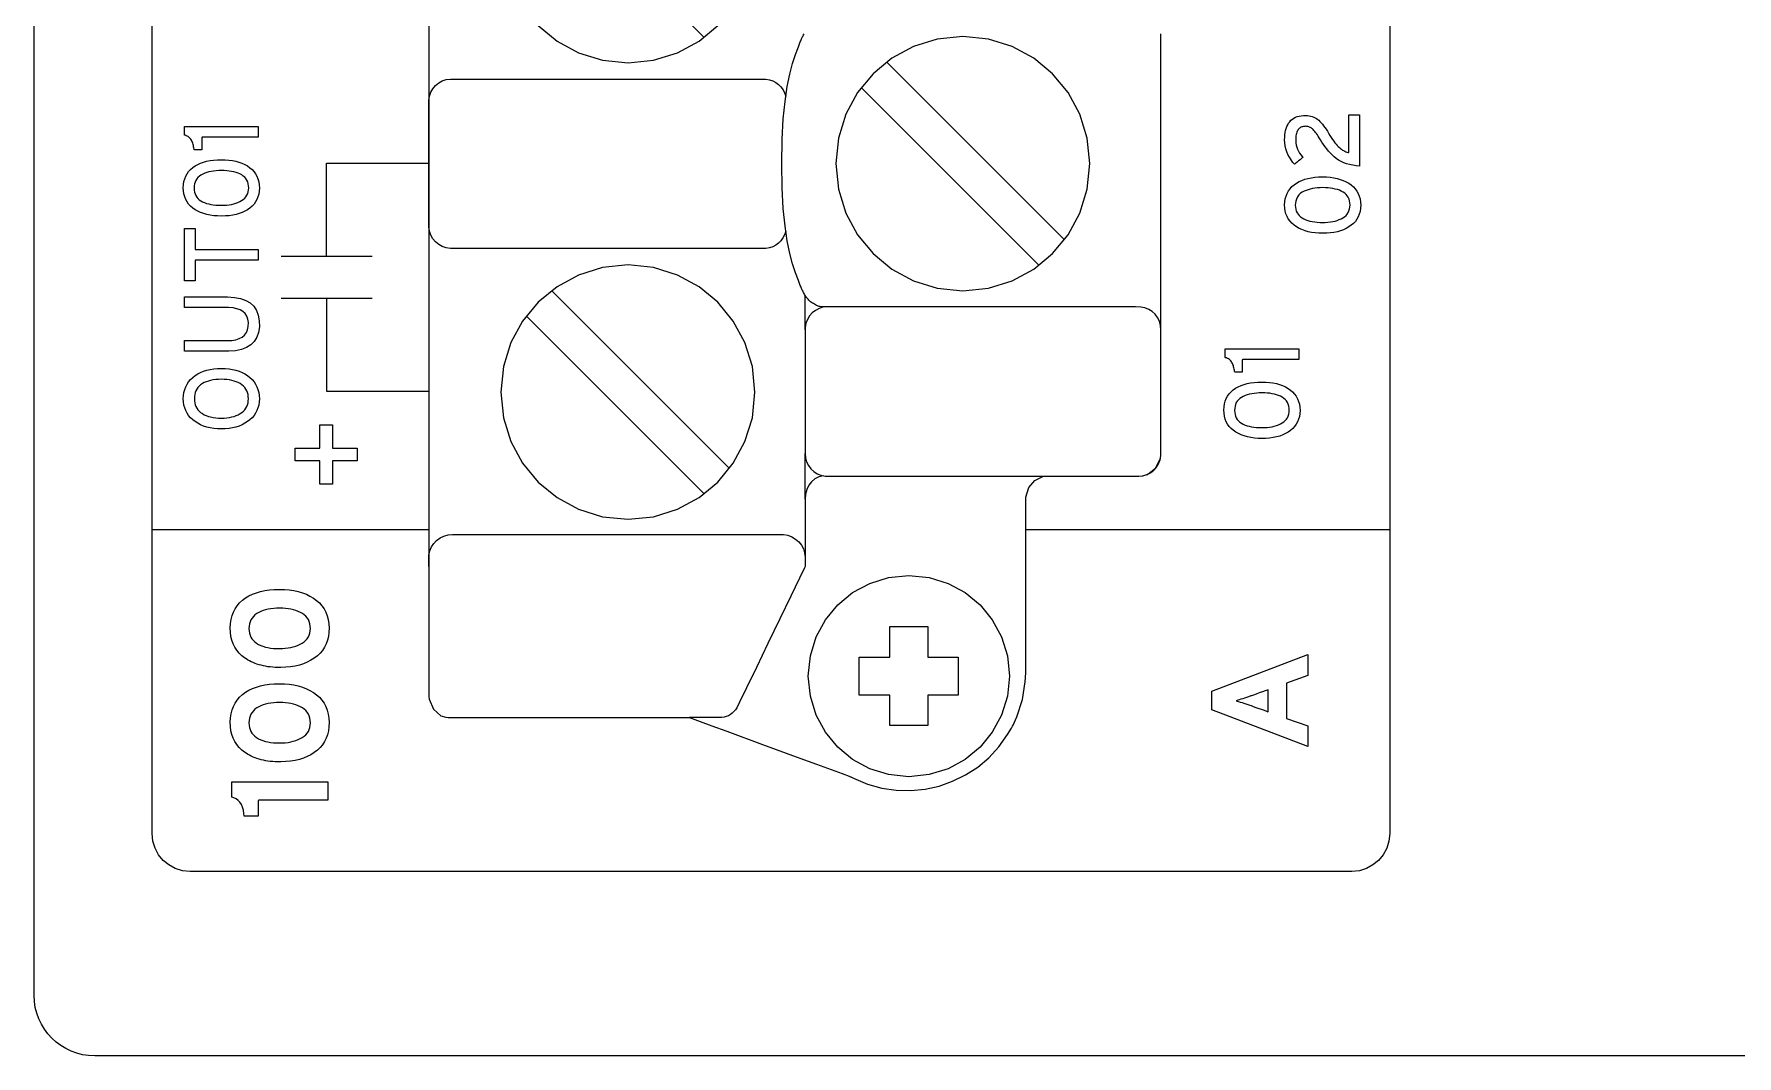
# Model space of a CAD drawing. Extents: x 1 to 47.7, y 0.2 to 35.
# Drawn here: x 31.778 to 34.021, y 2.26 to 3.605 of the extents above; entities that cross this region are included whole.
import ezdxf

# ---------------------------------------------------------------- set-up
doc = ezdxf.new("R2010")
doc.units = 0
doc.header["$MEASUREMENT"] = 0
doc.layers.add('8_0_____DWG', color=7, linetype='CONTINUOUS')

msp = doc.modelspace()

# ---------------------------------------------------------------- linework, layer by layer
at = {"layer": '8_0_____DWG'}
for points in [[(32.6606, 3.6008), (32.4263, 3.8351)], [(32.298, 3.7197), (32.298, 3.6032), (32.298, 3.4921), (32.298, 3.3868), (32.298, 3.2877), (32.298, 3.1953), (32.298, 3.11), (32.298, 3.0702), (32.298, 3.0323), (32.298, 2.9964), (32.298, 2.9626), (32.298, 2.9309), (32.298, 2.9013), (32.298, 2.874), (32.298, 2.849), (32.298, 2.8263), (32.298, 2.806), (32.298, 2.7882), (32.298, 2.7728), (32.298, 2.7601), (32.298, 2.7499), (32.298, 2.7424), (32.298, 2.7377), (32.298, 2.7352), (32.298, 2.7333), (32.2985, 2.7296), (32.3039, 2.7165), (32.3139, 2.708), (32.3201, 2.706), (32.3234, 2.7056), (32.3276, 2.7056), (32.3332, 2.7056), (32.3411, 2.7056), (32.363, 2.7056), (32.3913, 2.7056), (32.4244, 2.7056), (32.4975, 2.7056), (32.5338, 2.7056), (32.5676, 2.7056), (32.5971, 2.7056), (32.6204, 2.7056), (32.6291, 2.7056), (32.6357, 2.7056), (32.6398, 2.7056), (32.6412, 2.7056), (32.6421, 2.7053), (32.6449, 2.7043), (32.6551, 2.7005), (32.6707, 2.6947), (32.6905, 2.6875), (32.7375, 2.6702), (32.7864, 2.6522), (32.8086, 2.644), (32.8276, 2.637), (32.8422, 2.6317), (32.8513, 2.6283), (32.8533, 2.6276), (32.8536, 2.6275), (32.8573, 2.6256), (32.8757, 2.6179), (32.8945, 2.6127), (32.9136, 2.6099), (32.9327, 2.6095), (32.9516, 2.6113), (32.97, 2.6154), (32.9878, 2.6217), (33.0048, 2.63), (33.0208, 2.6404), (33.0355, 2.6527), (33.0487, 2.667), (33.0602, 2.6831), (33.0653, 2.6918), (33.0666, 2.6944), (33.0673, 2.6957), (33.0722, 2.7066), (33.0796, 2.7291), (33.0835, 2.7525), (33.0841, 2.7644), (33.0841, 2.7683), (33.0841, 2.7765), (33.0841, 2.791), (33.0841, 2.8104), (33.0841, 2.8335), (33.0841, 2.8588), (33.0841, 2.9114), (33.0841, 2.936), (33.0841, 2.9577), (33.0841, 2.9753), (33.0841, 2.9875), (33.0841, 2.9929), (33.0842, 2.9958), (33.088, 3.0082), (33.0961, 3.0177), (33.1075, 3.0232), (33.1097, 3.0232), (33.1157, 3.0232), (33.1249, 3.0232), (33.1366, 3.0232), (33.1932, 3.0232), (33.2063, 3.0232), (33.2175, 3.0232), (33.2261, 3.0232), (33.2315, 3.0232), (33.2373, 3.0235), (33.2443, 3.0255), (33.2554, 3.0341), (33.2615, 3.0471), (33.262, 3.0509), (33.2621, 3.0528), (33.2621, 3.0552), (33.2621, 3.06), (33.2621, 3.0675), (33.2621, 3.0776), (33.2621, 3.0904), (33.2621, 3.1058), (33.2621, 3.1236), (33.2621, 3.1439), (33.2621, 3.1666), (33.2621, 3.1916), (33.2621, 3.2189), (33.2621, 3.2485), (33.2621, 3.2802), (33.2621, 3.314), (33.2621, 3.3499), (33.2621, 3.3878), (33.2621, 3.4276), (33.2621, 3.5129), (33.2621, 3.6054)], [(33.5634, 3.6619), (33.5634, 3.581), (33.5634, 3.5028), (33.5634, 3.4271), (33.5634, 3.3541), (33.5634, 3.2839), (33.5634, 3.2165), (33.5634, 3.1519), (33.5634, 3.0903), (33.5634, 3.0317), (33.5634, 2.9761), (33.5634, 2.9236), (33.5634, 2.8744), (33.5634, 2.8284), (33.5634, 2.8066), (33.5634, 2.7857), (33.5634, 2.7656), (33.5634, 2.7463), (33.5634, 2.728), (33.5634, 2.7105), (33.5634, 2.6938), (33.5634, 2.6781), (33.5634, 2.6632), (33.5634, 2.6493), (33.5634, 2.6362), (33.5634, 2.6241), (33.5634, 2.6129), (33.5634, 2.6027), (33.5634, 2.5933), (33.5634, 2.5849), (33.5634, 2.5775), (33.5634, 2.5711), (33.5634, 2.5656), (33.5634, 2.5611), (33.5634, 2.5575), (33.5634, 2.555), (33.5634, 2.5535), (33.5634, 2.553), (33.5624, 2.5429), (33.5595, 2.5335), (33.5549, 2.525), (33.5488, 2.5176), (33.5414, 2.5115), (33.5329, 2.5069), (33.5235, 2.504), (33.5134, 2.503), (33.5123, 2.503), (33.509, 2.503), (33.5036, 2.503), (33.4962, 2.503), (33.4869, 2.503), (33.4756, 2.503), (33.4625, 2.503), (33.4477, 2.503), (33.4312, 2.503), (33.413, 2.503), (33.3934, 2.503), (33.3722, 2.503), (33.3497, 2.503), (33.3258, 2.503), (33.3007, 2.503), (33.2744, 2.503), (33.2469, 2.503), (33.2184, 2.503), (33.1889, 2.503), (33.1586, 2.503), (33.0953, 2.503), (33.0293, 2.503), (32.961, 2.503), (32.8911, 2.503), (32.7484, 2.503), (32.6057, 2.503), (32.5358, 2.503), (32.4675, 2.503), (32.4015, 2.503), (32.3383, 2.503), (32.3079, 2.503), (32.2784, 2.503), (32.2499, 2.503), (32.2225, 2.503), (32.1962, 2.503), (32.171, 2.503), (32.1471, 2.503), (32.1246, 2.503), (32.1035, 2.503), (32.0838, 2.503), (32.0657, 2.503), (32.0492, 2.503), (32.0343, 2.503), (32.0212, 2.503), (32.01, 2.503), (32.0006, 2.503), (31.9932, 2.503), (31.9878, 2.503), (31.9845, 2.503), (31.9834, 2.503), (31.9733, 2.504), (31.9639, 2.5069), (31.9555, 2.5115), (31.9481, 2.5176), (31.942, 2.525), (31.9373, 2.5335), (31.9344, 2.5429), (31.9334, 2.553), (31.9334, 2.5535), (31.9334, 2.555), (31.9334, 2.5575), (31.9334, 2.5611), (31.9334, 2.5656), (31.9334, 2.5711), (31.9334, 2.5775), (31.9334, 2.5849), (31.9334, 2.5933), (31.9334, 2.6027), (31.9334, 2.6129), (31.9334, 2.6241), (31.9334, 2.6362), (31.9334, 2.6493), (31.9334, 2.6632), (31.9334, 2.6781), (31.9334, 2.6938), (31.9334, 2.7105), (31.9334, 2.728), (31.9334, 2.7463), (31.9334, 2.7656), (31.9334, 2.7857), (31.9334, 2.8066), (31.9334, 2.8284), (31.9334, 2.8744), (31.9334, 2.9236), (31.9334, 2.9761), (31.9334, 3.0317), (31.9334, 3.0903), (31.9334, 3.1519), (31.9334, 3.2165), (31.9334, 3.2839), (31.9334, 3.3541), (31.9334, 3.4271), (31.9334, 3.5028), (31.9334, 3.581), (31.9334, 3.6619)], [(34.0387, 2.2602), (33.9524, 2.2602), (33.8672, 2.2602), (33.7831, 2.2602), (33.7, 2.2602), (33.6182, 2.2602), (33.5376, 2.2602), (33.4583, 2.2602), (33.3804, 2.2602), (33.3038, 2.2602), (33.2286, 2.2602), (33.1549, 2.2602), (33.0827, 2.2602), (33.0121, 2.2602), (32.9431, 2.2602), (32.8757, 2.2602), (32.8101, 2.2602), (32.7462, 2.2602), (32.6842, 2.2602), (32.624, 2.2602), (32.5657, 2.2602), (32.5093, 2.2602), (32.4549, 2.2602), (32.4026, 2.2602), (32.3523, 2.2602), (32.3042, 2.2602), (32.281, 2.2602), (32.2583, 2.2602), (32.2362, 2.2602), (32.2146, 2.2602), (32.1937, 2.2602), (32.1732, 2.2602), (32.1534, 2.2602), (32.1342, 2.2602), (32.1155, 2.2602), (32.0975, 2.2602), (32.08, 2.2602), (32.0632, 2.2602), (32.047, 2.2602), (32.0314, 2.2602), (32.0164, 2.2602), (32.0021, 2.2602), (31.9884, 2.2602), (31.9753, 2.2602), (31.9629, 2.2602), (31.9512, 2.2602), (31.9401, 2.2602), (31.9298, 2.2602), (31.92, 2.2602), (31.911, 2.2602), (31.9027, 2.2602), (31.895, 2.2602), (31.8881, 2.2602), (31.8818, 2.2602), (31.8763, 2.2602), (31.8715, 2.2602), (31.8674, 2.2602), (31.864, 2.2602), (31.8614, 2.2602), (31.8595, 2.2602), (31.8584, 2.2602), (31.858, 2.2602), (31.8498, 2.2606), (31.8419, 2.2618), (31.8342, 2.2638), (31.8269, 2.2665), (31.8199, 2.2699), (31.8133, 2.2739), (31.8071, 2.2785), (31.8014, 2.2836), (31.7963, 2.2893), (31.7917, 2.2955), (31.7877, 2.3021), (31.7843, 2.3091), (31.7816, 2.3164), (31.7796, 2.3241), (31.7784, 2.332), (31.778, 2.3402), (31.778, 2.341), (31.778, 2.3433), (31.778, 2.3472), (31.778, 2.3526), (31.778, 2.3595), (31.778, 2.3679), (31.778, 2.3778), (31.778, 2.3892), (31.778, 2.4021), (31.778, 2.4164), (31.778, 2.4321), (31.778, 2.4493), (31.778, 2.4679), (31.778, 2.4879), (31.778, 2.5093), (31.778, 2.5321), (31.778, 2.5563), (31.778, 2.5818), (31.778, 2.6086), (31.778, 2.6368), (31.778, 2.6663), (31.778, 2.6972), (31.778, 2.7293), (31.778, 2.7627), (31.778, 2.7973), (31.778, 2.8332), (31.778, 2.8704), (31.778, 2.9088), (31.778, 2.9484), (31.778, 2.9893), (31.778, 3.0313), (31.778, 3.0745), (31.778, 3.1189), (31.778, 3.1645), (31.778, 3.2112), (31.778, 3.259), (31.778, 3.308), (31.778, 3.3581), (31.778, 3.4093), (31.778, 3.4615), (31.778, 3.5149), (31.778, 3.5693), (31.778, 3.6247)], [(32.442, 3.6163), (32.4668, 3.5959), (32.4952, 3.5804), (32.5266, 3.5707), (32.5603, 3.5673), (32.594, 3.5707), (32.6254, 3.5804), (32.6538, 3.5959), (32.6785, 3.6163)], [(32.8226, 3.246), (32.8211, 3.246), (32.8195, 3.2461), (32.8179, 3.2461), (32.8163, 3.2462), (32.8148, 3.2463), (32.8133, 3.2465), (32.8119, 3.2467), (32.8107, 3.247), (32.8096, 3.2474), (32.8083, 3.248), (32.8071, 3.2487), (32.8058, 3.2495), (32.8045, 3.2503), (32.8033, 3.2511), (32.802, 3.2519), (32.8007, 3.2528), (32.7995, 3.2536), (32.7983, 3.2548), (32.7973, 3.2561), (32.7963, 3.2574), (32.7953, 3.2586), (32.7945, 3.2599), (32.7937, 3.2611), (32.7929, 3.2623), (32.7922, 3.2636), (32.7915, 3.2648), (32.7909, 3.266), (32.7904, 3.2671), (32.7898, 3.2681), (32.7893, 3.2692), (32.7888, 3.2703), (32.7883, 3.2715), (32.7877, 3.2728), (32.7871, 3.2743), (32.7846, 3.2807), (32.7808, 3.2909), (32.777, 3.3027), (32.7733, 3.3165), (32.77, 3.3329), (32.7671, 3.3524), (32.7648, 3.3754), (32.7633, 3.4026), (32.7628, 3.4345), (32.7633, 3.4664), (32.7648, 3.4936), (32.7671, 3.5166), (32.77, 3.5361), (32.7733, 3.5525), (32.777, 3.5663), (32.7808, 3.5781), (32.7846, 3.5883), (32.7871, 3.5947), (32.7877, 3.5962), (32.7883, 3.5975), (32.7888, 3.5987), (32.7893, 3.5998), (32.7898, 3.6009), (32.7904, 3.6019), (32.7909, 3.603), (32.7915, 3.6042), (32.7922, 3.6054)], [(33.135, 3.3342), (32.9007, 3.5684)], [(32.7679, 3.3454), (32.7664, 3.341), (32.7643, 3.3369), (32.7616, 3.3332), (32.7584, 3.33), (32.7548, 3.3273), (32.7508, 3.3253), (32.7464, 3.3238), (32.7418, 3.3231), (32.7343, 3.323), (32.702, 3.323), (32.648, 3.323), (32.5803, 3.323), (32.5073, 3.323), (32.4373, 3.323), (32.3785, 3.323), (32.3391, 3.323), (32.3264, 3.323), (32.3208, 3.3237), (32.3156, 3.3255), (32.3109, 3.3281), (32.3068, 3.3315), (32.3033, 3.3357), (32.3006, 3.3405), (32.2988, 3.3457), (32.298, 3.3514), (32.298, 3.3563), (32.298, 3.3705), (32.298, 3.3928), (32.298, 3.42), (32.298, 3.4489), (32.298, 3.4761), (32.298, 3.4984), (32.298, 3.5126), (32.298, 3.5176), (32.2988, 3.5232), (32.3006, 3.5285), (32.3033, 3.5332), (32.3068, 3.5374), (32.3109, 3.5408), (32.3156, 3.5434), (32.3208, 3.5452), (32.3264, 3.5459), (32.3391, 3.5459), (32.3785, 3.5459), (32.4373, 3.5459), (32.5073, 3.5459), (32.5803, 3.5459), (32.648, 3.5459), (32.702, 3.5459), (32.7343, 3.5459), (32.7418, 3.5458), (32.7464, 3.5451), (32.7508, 3.5436), (32.7549, 3.5415), (32.7585, 3.5388), (32.7617, 3.5356), (32.7644, 3.5318), (32.7665, 3.5277), (32.7679, 3.5232)], [(33.1016, 3.3007), (32.8673, 3.535)], [(32.1633, 3.3127), (32.1633, 3.4352), (32.298, 3.4352)], [(31.9904, 3.3217), (32.0733, 3.3217), (32.0733, 3.3076), (31.9904, 3.3076), (31.9904, 3.2802), (31.9761, 3.2802), (31.9761, 3.3492), (31.9904, 3.3492), (31.9904, 3.3217)], [(32.1033, 3.3127), (32.2233, 3.3127)], [(32.1033, 3.2577), (32.2233, 3.2577)], [(32.1633, 3.2577), (32.1633, 3.1352), (32.298, 3.1352)], [(32.694, 3.0335), (32.4597, 3.2678)], [(32.7934, 3.216), (32.7934, 3.2616)], [(32.6606, 3.0001), (32.4263, 3.2344)], [(32.1711, 3.0601), (32.2035, 3.0601), (32.2035, 3.0436), (32.1711, 3.0436), (32.1711, 3.0129), (32.1545, 3.0129), (32.1545, 3.0436), (32.122, 3.0436), (32.122, 3.0601), (32.1545, 3.0601), (32.1545, 3.0909), (32.1711, 3.0909), (32.1711, 3.0601)], [(32.7934, 3.0076), (32.7934, 3.0532)], [(32.8176, 3.0238), (32.8116, 3.0224), (32.8063, 3.0198), (32.8018, 3.016), (32.7982, 3.0113), (32.7956, 3.0058), (32.7939, 2.9997), (32.7934, 2.9931), (32.7934, 2.9888), (32.7934, 2.9779), (32.7934, 2.963), (32.7934, 2.9467), (32.7934, 2.9318), (32.7934, 2.9209), (32.7934, 2.9166)], [(32.7934, 2.9931), (32.7934, 3.0076)], [(31.9334, 2.953), (32.298, 2.953)], [(32.298, 2.9042), (32.298, 2.9047), (32.298, 2.906), (32.298, 2.9078), (32.298, 2.9099), (32.298, 2.9121), (32.298, 2.914), (32.298, 2.9156), (32.298, 2.9165), (32.2981, 2.9195), (32.2992, 2.925), (32.3013, 2.9302), (32.3043, 2.9348), (32.3082, 2.9388), (32.3127, 2.9421), (32.3178, 2.9445), (32.3233, 2.9461), (32.3293, 2.9466), (32.3458, 2.9466), (32.3899, 2.9466), (32.453, 2.9466), (32.5266, 2.9466), (32.6024, 2.9466), (32.6718, 2.9466), (32.7264, 2.9466), (32.7577, 2.9466), (32.7651, 2.9465), (32.7708, 2.9454), (32.7762, 2.9434), (32.781, 2.9405), (32.7852, 2.9369), (32.7886, 2.9325), (32.7912, 2.9277), (32.7928, 2.9223), (32.7934, 2.9166), (32.7934, 2.9161), (32.7934, 2.9149), (32.7934, 2.9131), (32.7934, 2.911), (32.7934, 2.9088), (32.7934, 2.9068), (32.7934, 2.9053), (32.7934, 2.9044), (32.7925, 2.9024), (32.786, 2.8889), (32.7746, 2.8655), (32.7603, 2.8357), (32.7445, 2.8032), (32.7293, 2.7716), (32.7162, 2.7445), (32.7071, 2.7256), (32.7036, 2.7185), (32.7018, 2.7158), (32.6998, 2.7135), (32.6976, 2.7114), (32.6951, 2.7095), (32.6925, 2.708), (32.6897, 2.7069), (32.6868, 2.7061), (32.6837, 2.7057), (32.6818, 2.7056), (32.6788, 2.7056), (32.6736, 2.7056), (32.6671, 2.7056), (32.6599, 2.7056), (32.6529, 2.7056), (32.6469, 2.7056), (32.6428, 2.7056), (32.6412, 2.7056)], [(33.0841, 2.953), (33.5634, 2.953)], [(32.9052, 2.7352), (32.8649, 2.7352), (32.8649, 2.7852), (32.9052, 2.7852), (32.9052, 2.8253), (32.9552, 2.8253), (32.9552, 2.7852), (32.9951, 2.7852), (32.9951, 2.7352), (32.9552, 2.7352), (32.9552, 2.6951), (32.9052, 2.6951), (32.9052, 2.7352)], [(33.4555, 2.7607), (33.4274, 2.7507), (33.4274, 2.7045), (33.4555, 2.6946), (33.4555, 2.6675), (33.3292, 2.7159), (33.3292, 2.7404), (33.4555, 2.7885), (33.4555, 2.7607)]]:
    msp.add_lwpolyline(points, dxfattribs=at)
for points in [[(33.0013, 3.2671), (33.035, 3.2705), (33.0664, 3.2803), (33.0948, 3.2957), (33.1195, 3.3162), (33.1399, 3.341), (33.1553, 3.3694), (33.165, 3.4008), (33.1684, 3.4346), (33.165, 3.4683), (33.1553, 3.4997), (33.1399, 3.5281), (33.1195, 3.5528), (33.0948, 3.5733), (33.0664, 3.5887), (33.035, 3.5984), (33.0013, 3.6018), (32.9676, 3.5984), (32.9362, 3.5887), (32.9078, 3.5733), (32.883, 3.5528), (32.8625, 3.5281), (32.847, 3.4997), (32.8373, 3.4683), (32.8339, 3.4346), (32.8373, 3.4008), (32.847, 3.3694), (32.8625, 3.341), (32.883, 3.3162), (32.9078, 3.2957), (32.9362, 3.2803), (32.9676, 3.2705)], [(33.5238, 3.4314), (33.5191, 3.4318), (33.5147, 3.4325), (33.5105, 3.4333), (33.5065, 3.4345), (33.5028, 3.4358), (33.4994, 3.4374), (33.4961, 3.4392), (33.4931, 3.4412), (33.4904, 3.4435), (33.4878, 3.446), (33.4853, 3.4485), (33.4829, 3.4511), (33.4806, 3.4539), (33.4784, 3.4567), (33.4762, 3.4597), (33.4742, 3.4627), (33.4723, 3.4658), (33.4707, 3.4686), (33.4694, 3.4706), (33.4682, 3.4725), (33.467, 3.4742), (33.4659, 3.4757), (33.4648, 3.4771), (33.4637, 3.4784), (33.4627, 3.4794), (33.4617, 3.4803), (33.4607, 3.481), (33.4598, 3.4816), (33.4588, 3.4822), (33.4578, 3.4826), (33.4567, 3.483), (33.4557, 3.4833), (33.4546, 3.4835), (33.4535, 3.4836), (33.4524, 3.4837), (33.4511, 3.4836), (33.4498, 3.4835), (33.4486, 3.4832), (33.4475, 3.4829), (33.4465, 3.4824), (33.4455, 3.4818), (33.4445, 3.4811), (33.4437, 3.4804), (33.4429, 3.4795), (33.4422, 3.4784), (33.4415, 3.4772), (33.441, 3.4759), (33.4405, 3.4744), (33.4401, 3.4728), (33.4399, 3.471), (33.4397, 3.4691), (33.4396, 3.467), (33.4396, 3.4646), (33.4398, 3.4618), (33.4403, 3.459), (33.4411, 3.4563), (33.442, 3.4537), (33.4432, 3.4511), (33.4447, 3.4486), (33.4464, 3.4462), (33.4483, 3.4439), (33.4491, 3.4428), (33.4483, 3.4421), (33.447, 3.441), (33.4453, 3.4396), (33.4434, 3.4381), (33.4416, 3.4366), (33.4399, 3.4353), (33.4388, 3.4343), (33.4382, 3.4339), (33.436, 3.4363), (33.4335, 3.4396), (33.4313, 3.443), (33.4294, 3.4466), (33.4279, 3.4502), (33.4267, 3.454), (33.4258, 3.4579), (33.4252, 3.4619), (33.425, 3.466), (33.4251, 3.4694), (33.4254, 3.4725), (33.4258, 3.4755), (33.4263, 3.4783), (33.4271, 3.4809), (33.428, 3.4834), (33.4291, 3.4857), (33.4303, 3.4879), (33.4317, 3.4898), (33.4334, 3.4916), (33.4352, 3.4932), (33.4372, 3.4945), (33.4394, 3.4956), (33.4417, 3.4965), (33.4443, 3.4972), (33.447, 3.4977), (33.4499, 3.498), (33.4527, 3.498), (33.455, 3.4979), (33.4573, 3.4976), (33.4594, 3.4972), (33.4615, 3.4966), (33.4634, 3.4959), (33.4652, 3.495), (33.467, 3.494), (33.4686, 3.4929), (33.4701, 3.4916), (33.4716, 3.4901), (33.4732, 3.4884), (33.4748, 3.4865), (33.4764, 3.4845), (33.478, 3.4823), (33.4796, 3.4799), (33.4813, 3.4774), (33.4829, 3.4747), (33.4847, 3.4718), (33.4864, 3.4691), (33.4881, 3.4665), (33.4897, 3.4642), (33.4913, 3.4621), (33.4928, 3.4602), (33.4943, 3.4585), (33.4957, 3.457), (33.4971, 3.4557), (33.4984, 3.4545), (33.4998, 3.4535), (33.5012, 3.4525), (33.5027, 3.4517), (33.5041, 3.4509), (33.5056, 3.4503), (33.5071, 3.4498), (33.5086, 3.4493), (33.5097, 3.4493), (33.5097, 3.4522), (33.5097, 3.4578), (33.5097, 3.4652), (33.5097, 3.4736), (33.5097, 3.482), (33.5097, 3.4895), (33.5097, 3.4954), (33.5097, 3.4986), (33.5098, 3.499), (33.5108, 3.499), (33.5125, 3.499), (33.5147, 3.499), (33.5171, 3.499), (33.5195, 3.499), (33.5215, 3.499), (33.523, 3.499), (33.5237, 3.499), (33.5238, 3.4975), (33.5238, 3.4918), (33.5238, 3.483), (33.5238, 3.4722), (33.5238, 3.4607), (33.5238, 3.4497), (33.5238, 3.4404), (33.5238, 3.4339)], [(32.0733, 3.4694), (32.0704, 3.4694), (32.0629, 3.4694), (32.052, 3.4694), (32.0393, 3.4694), (32.0263, 3.4694), (32.0143, 3.4694), (32.0049, 3.4694), (31.9995, 3.4694), (31.9988, 3.4692), (31.9988, 3.468), (31.9988, 3.4659), (31.9988, 3.4632), (31.9988, 3.4603), (31.9988, 3.4574), (31.9988, 3.455), (31.9988, 3.4533), (31.9988, 3.4527), (31.9984, 3.4527), (31.9974, 3.4527), (31.9959, 3.4527), (31.9942, 3.4527), (31.9924, 3.4527), (31.9908, 3.4527), (31.9896, 3.4527), (31.9888, 3.4527), (31.9887, 3.4535), (31.9885, 3.4552), (31.9882, 3.4568), (31.9879, 3.4584), (31.9875, 3.4599), (31.987, 3.4614), (31.9865, 3.4628), (31.9859, 3.4641), (31.9853, 3.4654), (31.9846, 3.4666), (31.9838, 3.4677), (31.9829, 3.4686), (31.9819, 3.4695), (31.9808, 3.4703), (31.9796, 3.4709), (31.9783, 3.4714), (31.9769, 3.4719), (31.9761, 3.4722), (31.9761, 3.473), (31.9761, 3.4744), (31.9761, 3.4763), (31.9761, 3.4783), (31.9761, 3.4802), (31.9761, 3.4819), (31.9761, 3.483), (31.9761, 3.4835), (31.9798, 3.4835), (31.9897, 3.4835), (32.0039, 3.4835), (32.0204, 3.4835), (32.0374, 3.4835), (32.053, 3.4835), (32.0653, 3.4835), (32.0723, 3.4835), (32.0733, 3.4833), (32.0733, 3.4823), (32.0733, 3.4805), (32.0733, 3.4783), (32.0733, 3.4758), (32.0733, 3.4734), (32.0733, 3.4713), (32.0733, 3.4699)], [(32.0245, 3.4398), (32.0297, 3.4396), (32.0346, 3.4393), (32.0393, 3.4386), (32.0437, 3.4377), (32.0479, 3.4365), (32.0518, 3.4351), (32.0556, 3.4334), (32.059, 3.4315), (32.0623, 3.4292), (32.0651, 3.4268), (32.0677, 3.424), (32.0698, 3.4211), (32.0715, 3.4179), (32.0729, 3.4144), (32.0739, 3.4107), (32.0746, 3.4067), (32.0749, 3.4025), (32.0746, 3.3984), (32.074, 3.3944), (32.0729, 3.3908), (32.0716, 3.3873), (32.0698, 3.3842), (32.0677, 3.3812), (32.0652, 3.3785), (32.0624, 3.3761), (32.0592, 3.3739), (32.0558, 3.3719), (32.0521, 3.3702), (32.0482, 3.3688), (32.044, 3.3676), (32.0396, 3.3667), (32.0349, 3.3661), (32.03, 3.3657), (32.0248, 3.3655), (32.0196, 3.3657), (32.0147, 3.3661), (32.01, 3.3667), (32.0056, 3.3676), (32.0014, 3.3688), (31.9974, 3.3703), (31.9937, 3.372), (31.9902, 3.374), (31.987, 3.3762), (31.9841, 3.3787), (31.9816, 3.3814), (31.9795, 3.3844), (31.9777, 3.3876), (31.9764, 3.391), (31.9754, 3.3947), (31.9748, 3.3986), (31.9746, 3.4028), (31.9748, 3.407), (31.9754, 3.4109), (31.9764, 3.4146), (31.9778, 3.4181), (31.9795, 3.4213), (31.9816, 3.4242), (31.9841, 3.4269), (31.9869, 3.4294), (31.9901, 3.4316), (31.9935, 3.4335), (31.9972, 3.4352), (32.0011, 3.4366), (32.0053, 3.4377), (32.0098, 3.4386), (32.0144, 3.4393), (32.0194, 3.4397)], [(32.0248, 3.4256), (32.0212, 3.4255), (32.0177, 3.4253), (32.0144, 3.4249), (32.0112, 3.4244), (32.0082, 3.4237), (32.0054, 3.4229), (32.0027, 3.422), (32.0001, 3.4209), (31.9978, 3.4196), (31.9957, 3.4182), (31.9938, 3.4165), (31.9923, 3.4147), (31.991, 3.4126), (31.99, 3.4104), (31.9893, 3.408), (31.9888, 3.4053), (31.9887, 3.4025), (31.9888, 3.3998), (31.9893, 3.3972), (31.99, 3.3948), (31.991, 3.3926), (31.9922, 3.3906), (31.9938, 3.3888), (31.9956, 3.3871), (31.9976, 3.3857), (32, 3.3844), (32.0025, 3.3833), (32.0051, 3.3823), (32.008, 3.3815), (32.0109, 3.3809), (32.0141, 3.3804), (32.0174, 3.38), (32.0209, 3.3798), (32.0245, 3.3798), (32.0281, 3.3798), (32.0316, 3.3801), (32.0349, 3.3804), (32.038, 3.381), (32.041, 3.3817), (32.0438, 3.3825), (32.0465, 3.3835), (32.049, 3.3847), (32.0514, 3.3859), (32.0535, 3.3874), (32.0554, 3.389), (32.057, 3.3909), (32.0583, 3.3929), (32.0594, 3.3951), (32.0601, 3.3975), (32.0606, 3.4), (32.0608, 3.4028), (32.0606, 3.4056), (32.0601, 3.4082), (32.0594, 3.4106), (32.0584, 3.4129), (32.0571, 3.4149), (32.0555, 3.4167), (32.0536, 3.4183), (32.0515, 3.4198), (32.0491, 3.421), (32.0466, 3.4221), (32.044, 3.423), (32.0412, 3.4238), (32.0382, 3.4244), (32.0351, 3.4249), (32.0318, 3.4253), (32.0284, 3.4255)], [(33.475, 3.4172), (33.4801, 3.4171), (33.4851, 3.4167), (33.4897, 3.416), (33.4942, 3.4151), (33.4983, 3.4139), (33.5023, 3.4125), (33.506, 3.4108), (33.5095, 3.4089), (33.5127, 3.4066), (33.5156, 3.4042), (33.5181, 3.4014), (33.5203, 3.3985), (33.522, 3.3953), (33.5234, 3.3918), (33.5244, 3.3881), (33.5251, 3.3841), (33.5253, 3.3799), (33.5251, 3.3758), (33.5244, 3.3718), (33.5234, 3.3682), (33.522, 3.3647), (33.5203, 3.3616), (33.5182, 3.3586), (33.5157, 3.3559), (33.5128, 3.3535), (33.5097, 3.3513), (33.5062, 3.3493), (33.5026, 3.3476), (33.4986, 3.3462), (33.4945, 3.345), (33.49, 3.3441), (33.4854, 3.3435), (33.4804, 3.3431), (33.4753, 3.3429), (33.4701, 3.3431), (33.4652, 3.3435), (33.4605, 3.3441), (33.4561, 3.345), (33.4519, 3.3462), (33.4479, 3.3477), (33.4442, 3.3494), (33.4407, 3.3514), (33.4375, 3.3536), (33.4346, 3.3561), (33.4321, 3.3588), (33.4299, 3.3618), (33.4282, 3.365), (33.4268, 3.3684), (33.4259, 3.3721), (33.4252, 3.376), (33.425, 3.3802), (33.4253, 3.3844), (33.4259, 3.3883), (33.4269, 3.392), (33.4282, 3.3955), (33.43, 3.3987), (33.4321, 3.4016), (33.4345, 3.4043), (33.4374, 3.4068), (33.4406, 3.409), (33.444, 3.4109), (33.4477, 3.4126), (33.4516, 3.414), (33.4558, 3.4151), (33.4602, 3.416), (33.4649, 3.4167), (33.4698, 3.4171)], [(33.4753, 3.403), (33.4717, 3.4029), (33.4682, 3.4027), (33.4649, 3.4023), (33.4617, 3.4018), (33.4587, 3.4011), (33.4559, 3.4003), (33.4532, 3.3994), (33.4506, 3.3983), (33.4482, 3.397), (33.4461, 3.3956), (33.4443, 3.3939), (33.4427, 3.3921), (33.4415, 3.39), (33.4405, 3.3878), (33.4397, 3.3854), (33.4393, 3.3827), (33.4391, 3.3799), (33.4393, 3.3772), (33.4397, 3.3746), (33.4404, 3.3722), (33.4414, 3.37), (33.4427, 3.368), (33.4442, 3.3662), (33.446, 3.3645), (33.4481, 3.3631), (33.4504, 3.3618), (33.4529, 3.3607), (33.4556, 3.3597), (33.4584, 3.3589), (33.4614, 3.3583), (33.4646, 3.3578), (33.4679, 3.3574), (33.4714, 3.3572), (33.475, 3.3572), (33.4786, 3.3572), (33.482, 3.3575), (33.4853, 3.3579), (33.4885, 3.3584), (33.4914, 3.3591), (33.4943, 3.3599), (33.4969, 3.3609), (33.4994, 3.3621), (33.5018, 3.3633), (33.504, 3.3648), (33.5059, 3.3664), (33.5075, 3.3683), (33.5088, 3.3703), (33.5098, 3.3725), (33.5106, 3.3749), (33.511, 3.3774), (33.5112, 3.3802), (33.511, 3.383), (33.5106, 3.3856), (33.5099, 3.388), (33.5088, 3.3903), (33.5075, 3.3923), (33.506, 3.3941), (33.5041, 3.3957), (33.5019, 3.3972), (33.4996, 3.3984), (33.4971, 3.3995), (33.4945, 3.4004), (33.4917, 3.4012), (33.4887, 3.4018), (33.4856, 3.4023), (33.4823, 3.4027), (33.4789, 3.4029)], [(32.5603, 2.9665), (32.594, 2.9699), (32.6254, 2.9797), (32.6538, 2.9951), (32.6785, 3.0155), (32.6989, 3.0403), (32.7143, 3.0687), (32.724, 3.1002), (32.7274, 3.1339), (32.724, 3.1676), (32.7143, 3.199), (32.6989, 3.2274), (32.6785, 3.2522), (32.6538, 3.2726), (32.6254, 3.288), (32.594, 3.2978), (32.5603, 3.3012), (32.5266, 3.2978), (32.4952, 3.288), (32.4668, 3.2726), (32.442, 3.2522), (32.4215, 3.2274), (32.406, 3.199), (32.3963, 3.1676), (32.3929, 3.1339), (32.3963, 3.1002), (32.406, 3.0687), (32.4215, 3.0403), (32.442, 3.0155), (32.4668, 2.9951), (32.4952, 2.9797), (32.5266, 2.9699)], [(32.0328, 3.2592), (32.0419, 3.2586), (32.0499, 3.2571), (32.0568, 3.2546), (32.0626, 3.2512), (32.0673, 3.2468), (32.0708, 3.2414), (32.0733, 3.2351), (32.0746, 3.2278), (32.0747, 3.2198), (32.0736, 3.2125), (32.0713, 3.2061), (32.0679, 3.2006), (32.0635, 3.1962), (32.0579, 3.1926), (32.0511, 3.19), (32.0433, 3.1884), (32.0344, 3.1877), (32.0311, 3.1876), (32.0261, 3.1876), (32.0184, 3.1876), (32.0092, 3.1876), (31.9994, 3.1876), (31.9901, 3.1876), (31.9825, 3.1876), (31.9775, 3.1876), (31.9761, 3.1877), (31.9761, 3.1884), (31.9761, 3.1899), (31.9761, 3.1921), (31.9761, 3.1944), (31.9761, 3.1969), (31.9761, 3.1991), (31.9761, 3.2007), (31.9761, 3.2017), (31.9769, 3.2017), (31.9812, 3.2017), (31.9884, 3.2017), (31.9973, 3.2017), (32.007, 3.2017), (32.0164, 3.2017), (32.0244, 3.2017), (32.03, 3.2017), (32.0321, 3.2017), (32.0383, 3.202), (32.0437, 3.2029), (32.0483, 3.2044), (32.0522, 3.2064), (32.0553, 3.209), (32.0577, 3.2122), (32.0593, 3.216), (32.0602, 3.2204), (32.0603, 3.2253), (32.0596, 3.2298), (32.0581, 3.2338), (32.056, 3.2372), (32.0531, 3.24), (32.0495, 3.2421), (32.0452, 3.2437), (32.0401, 3.2447), (32.0343, 3.2451), (32.0317, 3.2451), (32.0266, 3.2451), (32.0189, 3.2451), (32.0095, 3.2451), (31.9996, 3.2451), (31.9903, 3.2451), (31.9826, 3.2451), (31.9775, 3.2451), (31.9761, 3.2451), (31.9761, 3.2458), (31.9761, 3.2474), (31.9761, 3.2495), (31.9761, 3.2519), (31.9761, 3.2543), (31.9761, 3.2565), (31.9761, 3.2582), (31.9761, 3.2591), (31.9769, 3.2592), (31.9813, 3.2592), (31.9885, 3.2592), (31.9976, 3.2592), (32.0074, 3.2592), (32.0169, 3.2592), (32.025, 3.2592), (32.0307, 3.2592)], [(32.8226, 3.246), (32.817, 3.2455), (32.8118, 3.2439), (32.8071, 3.2415), (32.8029, 3.2382), (32.7993, 3.2342), (32.7965, 3.2296), (32.7945, 3.2245), (32.7935, 3.2189), (32.7934, 3.2144), (32.7934, 3.2026), (32.7934, 3.1821), (32.7934, 3.1559), (32.7934, 3.1274), (32.7934, 3.0997), (32.7934, 3.076), (32.7934, 3.0594), (32.7934, 3.0532), (32.7939, 3.0475), (32.7954, 3.0421), (32.7978, 3.0373), (32.801, 3.033), (32.8049, 3.0293), (32.8094, 3.0264), (32.8144, 3.0244), (32.8198, 3.0233), (32.8267, 3.0232), (32.8564, 3.0232), (32.9082, 3.0232), (32.974, 3.0232), (33.0458, 3.0232), (33.1156, 3.0232), (33.1754, 3.0232), (33.2172, 3.0232), (33.2329, 3.0232), (33.2384, 3.0237), (33.2436, 3.0253), (33.2484, 3.0278), (33.2526, 3.031), (33.2562, 3.035), (33.259, 3.0396), (33.261, 3.0448), (33.262, 3.0503), (33.2621, 3.0548), (33.2621, 3.0666), (33.2621, 3.0872), (33.2621, 3.1133), (33.2621, 3.1418), (33.2621, 3.1695), (33.2621, 3.1932), (33.2621, 3.2098), (33.2621, 3.216), (33.2616, 3.2217), (33.2601, 3.2271), (33.2577, 3.232), (33.2545, 3.2363), (33.2506, 3.2399), (33.2461, 3.2428), (33.2411, 3.2448), (33.2357, 3.2459), (33.2288, 3.246), (33.1991, 3.246), (33.1473, 3.246), (33.0815, 3.246), (33.0097, 3.246), (32.9399, 3.246), (32.8801, 3.246), (32.8383, 3.246)], [(33.4437, 3.1767), (33.4409, 3.1767), (33.4333, 3.1767), (33.4224, 3.1767), (33.4098, 3.1767), (33.3967, 3.1767), (33.3848, 3.1767), (33.3754, 3.1767), (33.37, 3.1767), (33.3692, 3.1765), (33.3692, 3.1753), (33.3692, 3.1732), (33.3692, 3.1705), (33.3692, 3.1676), (33.3692, 3.1648), (33.3692, 3.1623), (33.3692, 3.1606), (33.3692, 3.16), (33.3688, 3.16), (33.3678, 3.16), (33.3663, 3.16), (33.3646, 3.16), (33.3629, 3.16), (33.3613, 3.16), (33.36, 3.16), (33.3593, 3.16), (33.3591, 3.1609), (33.3589, 3.1626), (33.3586, 3.1642), (33.3583, 3.1658), (33.3579, 3.1673), (33.3575, 3.1687), (33.357, 3.1701), (33.3564, 3.1715), (33.3557, 3.1728), (33.355, 3.1739), (33.3542, 3.175), (33.3533, 3.176), (33.3523, 3.1769), (33.3512, 3.1776), (33.35, 3.1783), (33.3487, 3.1788), (33.3473, 3.1792), (33.3466, 3.1795), (33.3466, 3.1803), (33.3466, 3.1818), (33.3466, 3.1836), (33.3466, 3.1856), (33.3466, 3.1875), (33.3466, 3.1892), (33.3466, 3.1904), (33.3466, 3.1908), (33.3503, 3.1908), (33.3602, 3.1908), (33.3743, 3.1908), (33.3909, 3.1908), (33.4079, 3.1908), (33.4235, 3.1908), (33.4357, 3.1908), (33.4428, 3.1908), (33.4437, 3.1907), (33.4437, 3.1896), (33.4437, 3.1879), (33.4437, 3.1856), (33.4437, 3.1831), (33.4437, 3.1807), (33.4437, 3.1787), (33.4437, 3.1772)], [(32.0247, 3.1651), (32.0298, 3.1649), (32.0348, 3.1645), (32.0394, 3.1637), (32.0439, 3.1627), (32.048, 3.1614), (32.052, 3.1598), (32.0556, 3.1579), (32.0591, 3.1557), (32.0623, 3.1532), (32.0651, 3.1505), (32.0677, 3.1475), (32.0698, 3.1443), (32.0715, 3.1409), (32.0729, 3.1373), (32.0739, 3.1335), (32.0746, 3.1295), (32.0749, 3.1252), (32.0746, 3.121), (32.0739, 3.1169), (32.0729, 3.1132), (32.0715, 3.1096), (32.0698, 3.1062), (32.0677, 3.1031), (32.0651, 3.1002), (32.0623, 3.0975), (32.0591, 3.0951), (32.0556, 3.0928), (32.052, 3.0909), (32.048, 3.0892), (32.0439, 3.0879), (32.0394, 3.0868), (32.0348, 3.086), (32.0298, 3.0856), (32.0247, 3.0854), (32.0195, 3.0856), (32.0146, 3.086), (32.0099, 3.0868), (32.0054, 3.0879), (32.0012, 3.0892), (31.9973, 3.0909), (31.9936, 3.0928), (31.9901, 3.0951), (31.9869, 3.0975), (31.9841, 3.1002), (31.9816, 3.1031), (31.9795, 3.1062), (31.9778, 3.1096), (31.9764, 3.1132), (31.9754, 3.1169), (31.9748, 3.121), (31.9746, 3.1252), (31.9748, 3.1295), (31.9754, 3.1335), (31.9764, 3.1373), (31.9778, 3.1409), (31.9795, 3.1443), (31.9816, 3.1475), (31.9841, 3.1505), (31.9869, 3.1532), (31.9901, 3.1557), (31.9936, 3.1579), (31.9973, 3.1598), (32.0012, 3.1614), (32.0054, 3.1627), (32.0099, 3.1637), (32.0146, 3.1645), (32.0195, 3.1649)], [(32.0247, 3.1508), (32.0209, 3.1507), (32.0172, 3.1504), (32.0138, 3.15), (32.0106, 3.1493), (32.0076, 3.1485), (32.0047, 3.1475), (32.0021, 3.1464), (31.9997, 3.1451), (31.9974, 3.1435), (31.9955, 3.1418), (31.9938, 3.14), (31.9924, 3.1379), (31.9912, 3.1357), (31.9903, 3.1333), (31.9896, 3.1308), (31.9892, 3.1281), (31.9891, 3.1252), (31.9892, 3.1224), (31.9896, 3.1197), (31.9903, 3.1172), (31.9912, 3.1149), (31.9924, 3.1127), (31.9938, 3.1107), (31.9955, 3.1088), (31.9974, 3.1071), (31.9997, 3.1056), (32.0021, 3.1042), (32.0047, 3.103), (32.0076, 3.102), (32.0106, 3.1012), (32.0138, 3.1006), (32.0172, 3.1001), (32.0209, 3.0998), (32.0247, 3.0997), (32.0284, 3.0998), (32.032, 3.1001), (32.0354, 3.1006), (32.0386, 3.1012), (32.0416, 3.102), (32.0444, 3.103), (32.047, 3.1042), (32.0494, 3.1056), (32.0517, 3.1071), (32.0537, 3.1088), (32.0555, 3.1107), (32.057, 3.1127), (32.0582, 3.1149), (32.0591, 3.1172), (32.0598, 3.1197), (32.0602, 3.1224), (32.0603, 3.1252), (32.0602, 3.1281), (32.0598, 3.1308), (32.0591, 3.1333), (32.0582, 3.1357), (32.057, 3.1379), (32.0555, 3.14), (32.0537, 3.1418), (32.0517, 3.1435), (32.0494, 3.1451), (32.047, 3.1464), (32.0444, 3.1475), (32.0416, 3.1485), (32.0386, 3.1493), (32.0354, 3.15), (32.032, 3.1504), (32.0284, 3.1507)], [(33.395, 3.1471), (33.4001, 3.147), (33.405, 3.1466), (33.4097, 3.146), (33.4141, 3.1451), (33.4183, 3.1439), (33.4223, 3.1425), (33.426, 3.1408), (33.4295, 3.1388), (33.4327, 3.1366), (33.4356, 3.1341), (33.4381, 3.1314), (33.4402, 3.1284), (33.442, 3.1252), (33.4434, 3.1217), (33.4444, 3.118), (33.445, 3.1141), (33.4453, 3.1099), (33.445, 3.1057), (33.4444, 3.1018), (33.4434, 3.0981), (33.442, 3.0947), (33.4403, 3.0915), (33.4382, 3.0886), (33.4357, 3.0859), (33.4328, 3.0834), (33.4296, 3.0812), (33.4262, 3.0793), (33.4225, 3.0776), (33.4186, 3.0761), (33.4144, 3.075), (33.41, 3.074), (33.4053, 3.0734), (33.4004, 3.073), (33.3953, 3.0729), (33.3901, 3.073), (33.3852, 3.0734), (33.3805, 3.0741), (33.376, 3.075), (33.3718, 3.0762), (33.3679, 3.0776), (33.3642, 3.0793), (33.3607, 3.0813), (33.3574, 3.0836), (33.3546, 3.086), (33.3521, 3.0888), (33.3499, 3.0917), (33.3482, 3.0949), (33.3468, 3.0984), (33.3458, 3.1021), (33.3452, 3.106), (33.345, 3.1101), (33.3452, 3.1143), (33.3459, 3.1183), (33.3469, 3.122), (33.3482, 3.1254), (33.3499, 3.1286), (33.352, 3.1316), (33.3545, 3.1343), (33.3573, 3.1367), (33.3605, 3.1389), (33.364, 3.1408), (33.3677, 3.1425), (33.3716, 3.1439), (33.3758, 3.1451), (33.3802, 3.146), (33.3849, 3.1466), (33.3898, 3.147)], [(33.3953, 3.1329), (33.3916, 3.1328), (33.3882, 3.1326), (33.3849, 3.1322), (33.3817, 3.1317), (33.3787, 3.1311), (33.3758, 3.1303), (33.3731, 3.1293), (33.3706, 3.1282), (33.3682, 3.127), (33.3661, 3.1255), (33.3643, 3.1239), (33.3627, 3.122), (33.3614, 3.12), (33.3604, 3.1177), (33.3597, 3.1153), (33.3593, 3.1127), (33.3591, 3.1099), (33.3593, 3.1071), (33.3597, 3.1045), (33.3604, 3.1021), (33.3614, 3.0999), (33.3627, 3.0979), (33.3642, 3.0961), (33.366, 3.0945), (33.3681, 3.093), (33.3704, 3.0918), (33.3729, 3.0906), (33.3756, 3.0897), (33.3784, 3.0889), (33.3814, 3.0882), (33.3845, 3.0877), (33.3879, 3.0874), (33.3913, 3.0872), (33.395, 3.0871), (33.3986, 3.0872), (33.402, 3.0874), (33.4053, 3.0878), (33.4084, 3.0883), (33.4114, 3.089), (33.4142, 3.0899), (33.4169, 3.0909), (33.4194, 3.092), (33.4218, 3.0933), (33.424, 3.0947), (33.4259, 3.0964), (33.4275, 3.0982), (33.4288, 3.1002), (33.4298, 3.1024), (33.4306, 3.1048), (33.431, 3.1074), (33.4312, 3.1101), (33.431, 3.1129), (33.4306, 3.1156), (33.4298, 3.118), (33.4288, 3.1202), (33.4275, 3.1222), (33.4259, 3.1241), (33.4241, 3.1257), (33.4219, 3.1271), (33.4196, 3.1284), (33.4171, 3.1294), (33.4144, 3.1303), (33.4116, 3.1311), (33.4087, 3.1318), (33.4056, 3.1323), (33.4023, 3.1326), (33.3988, 3.1328)], [(32.1011, 2.8743), (32.1078, 2.8741), (32.1142, 2.8735), (32.1202, 2.8726), (32.126, 2.8713), (32.1314, 2.8697), (32.1366, 2.8678), (32.1414, 2.8655), (32.1459, 2.8628), (32.1501, 2.8598), (32.1539, 2.8564), (32.1571, 2.8527), (32.1599, 2.8486), (32.1622, 2.8442), (32.1641, 2.8395), (32.1654, 2.8345), (32.1663, 2.8291), (32.1667, 2.8233), (32.1664, 2.8176), (32.1657, 2.8123), (32.1644, 2.8072), (32.1627, 2.8025), (32.1605, 2.7981), (32.1579, 2.794), (32.1547, 2.7903), (32.1511, 2.7869), (32.1471, 2.7838), (32.1426, 2.7809), (32.1379, 2.7785), (32.1328, 2.7764), (32.1275, 2.7747), (32.1218, 2.7733), (32.1158, 2.7724), (32.1096, 2.7717), (32.103, 2.7715), (32.0988, 2.7715), (32.0955, 2.7716), (32.0923, 2.7718), (32.0891, 2.7721), (32.086, 2.7725), (32.083, 2.7731), (32.08, 2.7737), (32.0771, 2.7743), (32.0743, 2.7751), (32.0716, 2.7759), (32.069, 2.7768), (32.0664, 2.7778), (32.064, 2.7789), (32.0616, 2.7801), (32.0593, 2.7814), (32.0572, 2.7828), (32.0551, 2.7843), (32.0517, 2.7869), (32.0481, 2.7903), (32.045, 2.7941), (32.0424, 2.7982), (32.0402, 2.8026), (32.0385, 2.8074), (32.0373, 2.8124), (32.0366, 2.8178), (32.0363, 2.8235), (32.0367, 2.8292), (32.0375, 2.8346), (32.0388, 2.8397), (32.0405, 2.8444), (32.0428, 2.8488), (32.0455, 2.8528), (32.0487, 2.8566), (32.0524, 2.86), (32.0565, 2.863), (32.061, 2.8656), (32.0657, 2.8679), (32.0708, 2.8699), (32.0762, 2.8715), (32.0819, 2.8727), (32.088, 2.8736), (32.0944, 2.8741)], [(32.9302, 2.8927), (32.9569, 2.89), (32.9817, 2.8822), (33.0042, 2.87), (33.0239, 2.8539), (33.04, 2.8343), (33.0522, 2.8118), (33.06, 2.7869), (33.0627, 2.7602), (33.06, 2.7335), (33.0522, 2.7086), (33.04, 2.6861), (33.0239, 2.6665), (33.0042, 2.6504), (32.9817, 2.6381), (32.9569, 2.6304), (32.9302, 2.6277), (32.9035, 2.6304), (32.8786, 2.6381), (32.8561, 2.6504), (32.8365, 2.6665), (32.8203, 2.6861), (32.8081, 2.7086), (32.8004, 2.7335), (32.7977, 2.7602), (32.8004, 2.7869), (32.8081, 2.8118), (32.8203, 2.8343), (32.8365, 2.8539), (32.8561, 2.87), (32.8786, 2.8822), (32.9035, 2.89)], [(32.1015, 2.8495), (32.0974, 2.8494), (32.0936, 2.8491), (32.0899, 2.8487), (32.0864, 2.8481), (32.083, 2.8473), (32.0798, 2.8463), (32.0768, 2.8452), (32.0739, 2.8439), (32.0713, 2.8424), (32.0689, 2.8406), (32.0668, 2.8387), (32.0651, 2.8365), (32.0637, 2.8342), (32.0625, 2.8316), (32.0617, 2.8289), (32.0612, 2.8259), (32.061, 2.8227), (32.0612, 2.8196), (32.0617, 2.8166), (32.0625, 2.8139), (32.0636, 2.8114), (32.065, 2.8091), (32.0668, 2.807), (32.0688, 2.8051), (32.0711, 2.8034), (32.0737, 2.8019), (32.0766, 2.8005), (32.0795, 2.7994), (32.0827, 2.7984), (32.086, 2.7976), (32.0895, 2.797), (32.0932, 2.7966), (32.0971, 2.7964), (32.1011, 2.7963), (32.1051, 2.7964), (32.1089, 2.7967), (32.1126, 2.7971), (32.1161, 2.7977), (32.1194, 2.7985), (32.1226, 2.7995), (32.1257, 2.8007), (32.1285, 2.802), (32.1313, 2.8036), (32.1338, 2.8053), (32.1359, 2.8072), (32.1378, 2.8093), (32.1393, 2.8116), (32.1404, 2.8141), (32.1413, 2.8168), (32.1418, 2.8197), (32.142, 2.8228), (32.1418, 2.826), (32.1413, 2.829), (32.1405, 2.8318), (32.1393, 2.8344), (32.1378, 2.8367), (32.136, 2.8389), (32.1339, 2.8408), (32.1314, 2.8426), (32.1287, 2.844), (32.1259, 2.8453), (32.1229, 2.8464), (32.1197, 2.8474), (32.1164, 2.8481), (32.1129, 2.8487), (32.1093, 2.8491), (32.1055, 2.8494)], [(32.1011, 2.7501), (32.1078, 2.7499), (32.1142, 2.7493), (32.1202, 2.7484), (32.126, 2.7471), (32.1314, 2.7455), (32.1366, 2.7435), (32.1414, 2.7412), (32.1459, 2.7386), (32.1501, 2.7356), (32.1539, 2.7322), (32.1571, 2.7285), (32.1599, 2.7244), (32.1622, 2.72), (32.1641, 2.7153), (32.1654, 2.7102), (32.1663, 2.7048), (32.1667, 2.6991), (32.1664, 2.6934), (32.1657, 2.688), (32.1644, 2.683), (32.1627, 2.6783), (32.1605, 2.6739), (32.1579, 2.6698), (32.1547, 2.6661), (32.1511, 2.6627), (32.1471, 2.6595), (32.1426, 2.6567), (32.1379, 2.6543), (32.1328, 2.6522), (32.1275, 2.6505), (32.1218, 2.6491), (32.1158, 2.6481), (32.1096, 2.6475), (32.103, 2.6473), (32.0988, 2.6473), (32.0955, 2.6474), (32.0923, 2.6476), (32.0891, 2.6479), (32.086, 2.6483), (32.083, 2.6488), (32.08, 2.6494), (32.0771, 2.6501), (32.0743, 2.6509), (32.0716, 2.6517), (32.069, 2.6526), (32.0664, 2.6536), (32.064, 2.6547), (32.0616, 2.6559), (32.0593, 2.6572), (32.0572, 2.6586), (32.0551, 2.66), (32.0517, 2.6627), (32.0481, 2.6661), (32.045, 2.6699), (32.0424, 2.674), (32.0402, 2.6784), (32.0385, 2.6831), (32.0373, 2.6882), (32.0366, 2.6936), (32.0363, 2.6993), (32.0367, 2.705), (32.0375, 2.7104), (32.0388, 2.7155), (32.0405, 2.7202), (32.0428, 2.7246), (32.0455, 2.7286), (32.0487, 2.7323), (32.0524, 2.7357), (32.0565, 2.7388), (32.061, 2.7414), (32.0657, 2.7437), (32.0708, 2.7457), (32.0762, 2.7473), (32.0819, 2.7485), (32.088, 2.7494), (32.0944, 2.7499)], [(33.3805, 2.734), (33.3776, 2.733), (33.3749, 2.732), (33.3723, 2.7312), (33.3698, 2.7304), (33.3675, 2.7296), (33.3653, 2.7289), (33.3632, 2.7283), (33.3612, 2.7277), (33.3624, 2.7272), (33.3644, 2.7266), (33.3666, 2.7259), (33.3689, 2.7252), (33.3713, 2.7244), (33.3739, 2.7235), (33.3765, 2.7226), (33.3793, 2.7217), (33.3808, 2.7212), (33.3828, 2.7205), (33.386, 2.7194), (33.3899, 2.718), (33.3941, 2.7165), (33.398, 2.7151), (33.4012, 2.714), (33.4031, 2.7133), (33.4034, 2.7134), (33.4034, 2.7154), (33.4034, 2.7192), (33.4034, 2.724), (33.4034, 2.7292), (33.4034, 2.7343), (33.4034, 2.7385), (33.4034, 2.7413), (33.4034, 2.7421), (33.4021, 2.7416), (33.3994, 2.7407), (33.3957, 2.7394), (33.3915, 2.7379), (33.3875, 2.7364), (33.3839, 2.7352), (33.3814, 2.7343)], [(32.1015, 2.7253), (32.0974, 2.7252), (32.0936, 2.7249), (32.0899, 2.7245), (32.0864, 2.7239), (32.083, 2.7231), (32.0798, 2.7221), (32.0768, 2.721), (32.0739, 2.7197), (32.0713, 2.7182), (32.0689, 2.7164), (32.0668, 2.7145), (32.0651, 2.7123), (32.0637, 2.71), (32.0625, 2.7074), (32.0617, 2.7046), (32.0612, 2.7016), (32.061, 2.6985), (32.0612, 2.6953), (32.0617, 2.6924), (32.0625, 2.6897), (32.0636, 2.6872), (32.065, 2.6849), (32.0668, 2.6828), (32.0688, 2.6809), (32.0711, 2.6792), (32.0737, 2.6777), (32.0766, 2.6763), (32.0795, 2.6752), (32.0827, 2.6742), (32.086, 2.6734), (32.0895, 2.6728), (32.0932, 2.6724), (32.0971, 2.6721), (32.1011, 2.6721), (32.1051, 2.6722), (32.1089, 2.6724), (32.1126, 2.6729), (32.1161, 2.6735), (32.1194, 2.6743), (32.1226, 2.6753), (32.1257, 2.6765), (32.1285, 2.6778), (32.1313, 2.6793), (32.1338, 2.681), (32.1359, 2.6829), (32.1378, 2.685), (32.1393, 2.6873), (32.1404, 2.6899), (32.1413, 2.6926), (32.1418, 2.6955), (32.142, 2.6986), (32.1418, 2.7018), (32.1413, 2.7048), (32.1405, 2.7076), (32.1393, 2.7101), (32.1378, 2.7125), (32.136, 2.7147), (32.1339, 2.7166), (32.1314, 2.7183), (32.1287, 2.7198), (32.1259, 2.7211), (32.1229, 2.7222), (32.1197, 2.7231), (32.1164, 2.7239), (32.1129, 2.7245), (32.1093, 2.7249), (32.1055, 2.7252)], [(32.1647, 2.5968), (32.1611, 2.5968), (32.1517, 2.5968), (32.1382, 2.5968), (32.1225, 2.5968), (32.1063, 2.5968), (32.0917, 2.5968), (32.0803, 2.5968), (32.074, 2.5968), (32.0733, 2.5965), (32.0733, 2.5949), (32.0733, 2.5922), (32.0733, 2.5887), (32.0733, 2.585), (32.0733, 2.5815), (32.0733, 2.5785), (32.0733, 2.5765), (32.0733, 2.5759), (32.0723, 2.5759), (32.0703, 2.5759), (32.0675, 2.5759), (32.0642, 2.5759), (32.061, 2.5759), (32.0581, 2.5759), (32.0559, 2.5759), (32.0548, 2.5759), (32.0545, 2.5793), (32.0538, 2.5837), (32.0527, 2.5876), (32.0511, 2.591), (32.0492, 2.594), (32.0468, 2.5965), (32.0441, 2.5985), (32.0409, 2.6), (32.0384, 2.6009), (32.0384, 2.6021), (32.0384, 2.6045), (32.0384, 2.6077), (32.0384, 2.6112), (32.0384, 2.6148), (32.0384, 2.6179), (32.0384, 2.6201), (32.0384, 2.6211), (32.042, 2.6211), (32.0541, 2.6211), (32.0721, 2.6211), (32.0935, 2.6211), (32.1159, 2.6211), (32.1366, 2.6211), (32.1532, 2.6211), (32.163, 2.6211), (32.1647, 2.6209), (32.1647, 2.6193), (32.1647, 2.6162), (32.1647, 2.6123), (32.1647, 2.608), (32.1647, 2.6039), (32.1647, 2.6003), (32.1647, 2.5978)]]:
    msp.add_lwpolyline(points, close=True, dxfattribs=at)

doc.saveas('drawing.dxf')
